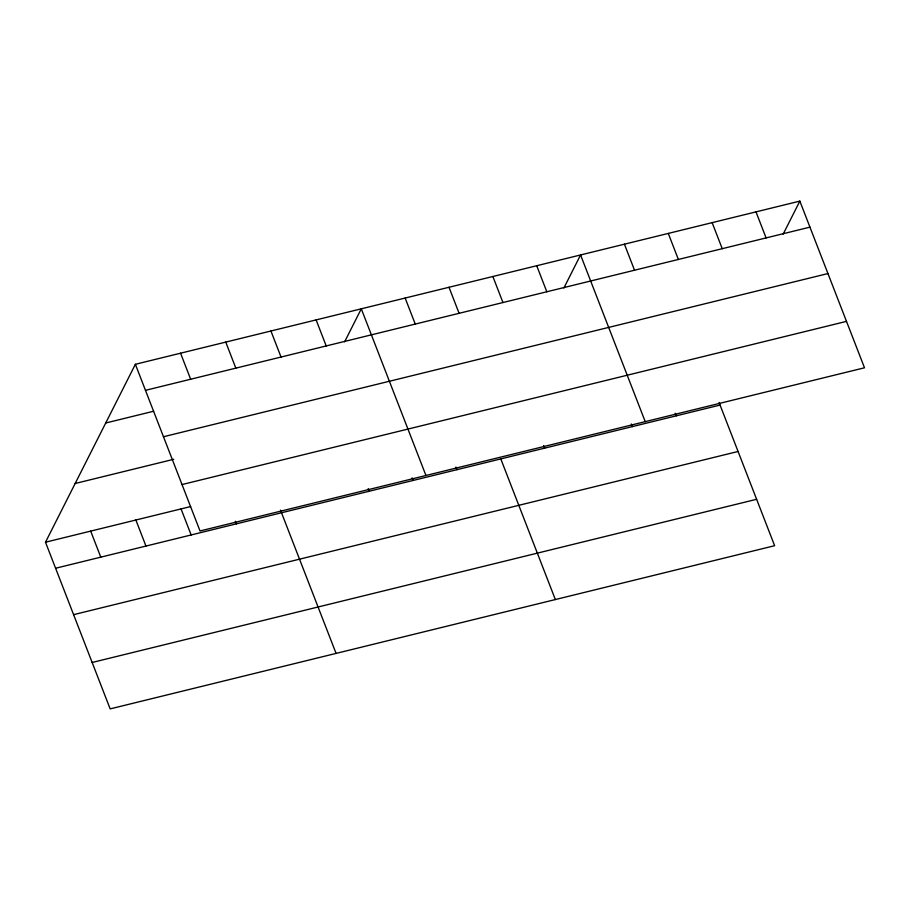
<?xml version="1.0" encoding="UTF-8"?>
<svg xmlns="http://www.w3.org/2000/svg" width="910" height="910" viewBox="0 0 910 910"><rect width="100%" height="100%" fill="white"/><g stroke="black" fill="none" stroke-linecap="round" stroke-linejoin="round"><path stroke-width="1.36" d="M719.059 402.459L774.626 545.704L110.156 708.89L45.5 542.212L135.374 364.296L799.844 201.11L864.5 367.788L200.029 530.974L135.374 364.296M344.617 341.841L361.293 308.808L425.948 475.486M563.893 287.992L580.569 254.959L645.224 421.637M783.169 234.143L799.844 201.11M145.475 390.333L809.945 227.147M105.719 423.002L153.642 411.24M163.47 436.743L827.952 273.557M75.155 483.494L173.742 459.288M182.023 484.564L846.493 321.378M45.5 542.212L190.634 506.563M55.601 568.25L720.072 405.064M73.596 614.659L738.078 451.474M92.149 662.48L756.619 499.294M755.994 211.882L766.095 237.919M712.143 222.654L722.233 248.692M668.281 233.426L678.382 259.464M624.431 244.198L634.532 270.224M675.209 413.231L676.221 415.836M631.358 424.003L632.359 426.608M536.718 265.731L546.819 291.769M492.867 276.504L502.957 302.541M543.645 445.536L544.658 448.141M449.005 287.276L459.106 313.313M500.796 458.913L555.35 599.553M405.155 298.048L415.256 324.074M455.933 467.08L456.945 469.685M412.082 477.852L413.083 480.457M316.111 319.911L326.212 345.948M368.22 488.625L369.233 491.218M270.93 331.001L281.031 357.038M225.748 342.103L235.838 368.14M280.507 510.157L336.074 653.403M180.555 353.194L190.656 379.231M235.326 521.259L236.338 523.864M181.056 508.917L191.157 534.955M135.863 520.019L145.964 546.057M90.681 531.11L100.782 557.148"/></g></svg>
